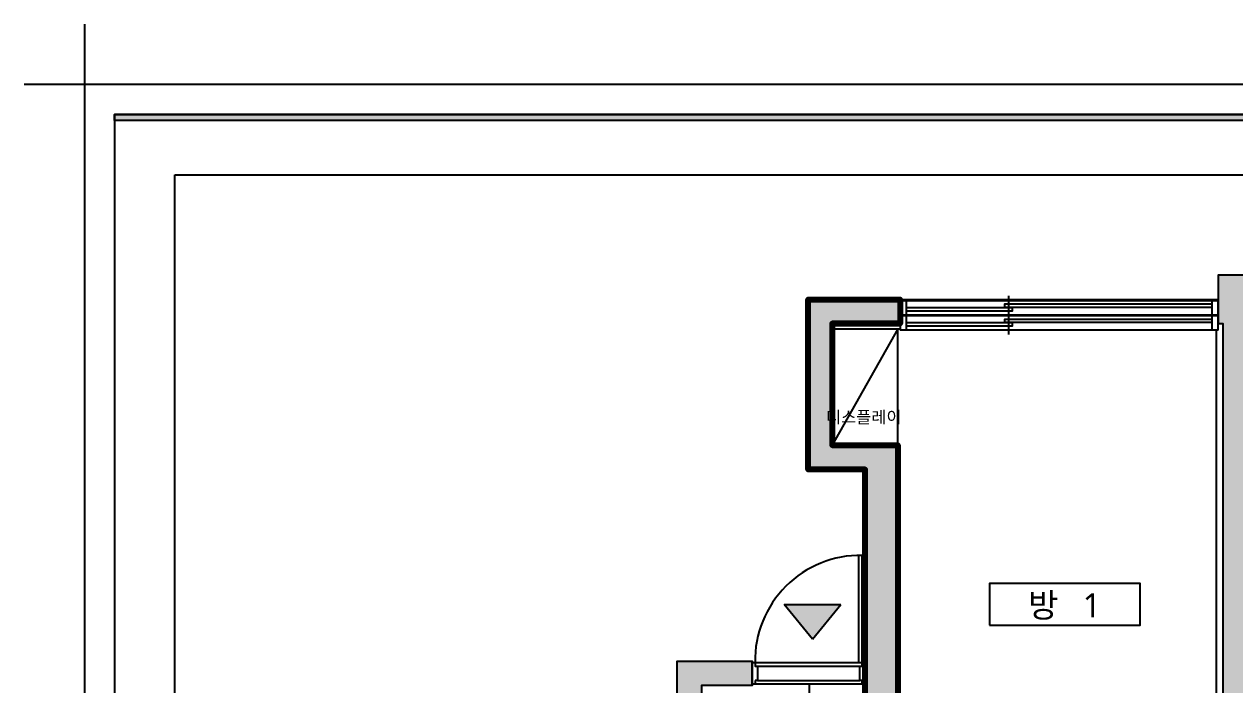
# Model space of a CAD drawing. Header units: millimetres. Extents: x 0 to 460316, y -63250 to 103204.
# Drawn here: x 231085 to 241135, y 94611 to 100094 of the extents above; entities that cross this region are included whole.
import ezdxf
from ezdxf.enums import TextEntityAlignment as Align

# ---------------------------------------------------------------- set-up
doc = ezdxf.new("R2010")
doc.units = ezdxf.units.MM
doc.header["$LTSCALE"] = 25
for name, color, linetype in [('2-con', 2, 'Continuous'), ('ac-furniture', 152, 'Continuous'), ('ac-insul', 5, 'BATTING'), ('ac-Ref', 8, 'Continuous'), ('ac-text', 7, 'Continuous'), ('ac-wall-fin', 3, 'Continuous'), ('ac-window', 140, 'Continuous'), ('CO-DOOR', 8, 'Continuous'), ('FORM(YOURNAME)-11', 1, 'Continuous'), ('가구', 1, 'Continuous'), ('도면층4', 4, 'Continuous')]:
    doc.layers.add(name, color=color, linetype=linetype)
doc.styles.add('YOURNAME', font='HY울릉도M.TTF')
doc.styles.add('맑은고딕', font='malgun.ttf')
doc.styles.add('이윤정', font='l_10646.ttf')
doc.linetypes.add('BATTING', pattern='A,0.00254,-2.54,[134,ltypeshp.shx,S=2.54,R=0,X=-2.54,Y=0],-5.08,[134,ltypeshp.shx,S=2.54,R=180,X=2.54,Y=0],-2.54', length=10.16254)

# ---------------------------------------------------------------- blocks, each defined once
blk = doc.blocks.new('룸 태그')
at = {"layer": 'ac-text'}
blk.add_lwpolyline([(27196, 82697), (28446, 82697), (28446, 83044), (27196, 83044)], close=True, dxfattribs=at)
at = {"layer": 'ac-text', "style": '맑은고딕'}
blk.add_attdef('룸태그', text='', height=170, dxfattribs=at).set_placement((27819, 82785), align=Align.CENTER)
blk = doc.blocks.new('A$C43c8e90a')
h = blk.add_hatch()
h.set_pattern_fill('_USER', scale=600, double=1, pattern_type=0)
h.set_pattern_definition([(0, (-66596.6, -53103.5), (0, 600), []), (90, (-66596.6, -53103.5), (-600, 4e-14), [])])
h.paths.add_polyline_path([(32577.5, 13066.7), (30322.5, 13066.7), (30322.5, 11659.7), (30342.5, 11659.7), (30342.5, 11649.7), (30367.5, 11649.7), (30367.5, 12499.7), (30407.5, 12499.7), (30407.5, 12498.8, -0.4004913), (31217.5, 11649.7), (31217.5, 11649.7), (31242.5, 11649.7), (31242.5, 11659.9), (31709.5, 11659.9), (31709.5, 12366.7), (32234.5, 12366.7), (32577.5, 12366.7)])
h.paths.add_polyline_path([(34302.5, 13421.7), (32577.5, 13421.7), (32577.5, 13066.7), (32577.5, 12366.7), (33434.5, 12366.7), (34302.5, 12366.7)])
h.paths.add_polyline_path([(35232.5, 12631.7), (35867.5, 12631.7), (35867.5, 13421.7), (35092.5, 13421.7), (34302.5, 13421.7), (34302.5, 12366.7), (34302.5, 11595.6), (34567.5, 11595.6), (35147.5, 11595.6), (35232.5, 11595.6)])
h.paths.add_polyline_path([(35158.5, 3924.7), (35005.5, 3924.7), (32305.5, 3924.7), (31790.5, 3924.7), (31790.5, 3769.7), (31800.5, 3769.7), (31800.5, 3744.7, -0.3998718), (32612.6, 2971.6), (32613.6, 2971.6), (32613.6, 2931.6), (31800.5, 2931.6), (31800.5, 2906.6), (31790.5, 2906.6), (31790.5, 2844.7), (31980.5, 2844.7), (31980.5, 2854.7), (32030.5, 2854.7), (35018.5, 2854.7), (35068.5, 2854.7), (35068.5, 2844.7), (35158.5, 2844.7)])
h.paths.add_polyline_path([(32167.5, 3829.7, -1), (32047.5, 3829.7, -1)], flags=16)
h.paths.add_polyline_path([(31800.5, 3744.7), (31800.5, 2971.6), (32612.6, 2971.6, 0.3998718)], flags=17)
h.paths.add_polyline_path([(27162.5, 10371.8), (27137.5, 10371.8), (26247.5, 10371.8), (26222.5, 10371.8), (26222.5, 10361.7), (26152.5, 10361.7), (26152.5, 9272.3), (27162.5, 9272.3)])
at = {"layer": 'ac-Ref'}
h = blk.add_hatch(color=256, dxfattribs=at)
h.dxf.hatch_style = 1
h.paths.add_polyline_path([(27432.5, 12355.1), (26887.5, 12355.1), (26887.5, 13365.1), (27452.5, 13365.1), (27452.5, 13565.1), (26687.5, 13565.1), (26687.5, 12155.1), (27162.5, 12155.1), (27162.5, 8981.7), (27432.5, 8981.7)])
h.paths.add_polyline_path([(30322.5, 11521.7), (30322.5, 13766.7), (30092.5, 13766.7), (30092.5, 13365.1), (30132.5, 13365.1), (30132.5, 9190.1), (28362.5, 9190.1), (28362.5, 8981.7), (30322.5, 8981.7)])
h.paths.add_polyline_path([(34300.5, 11394.7), (34567.5, 11394.7), (34567.5, 11595.6), (34302.5, 11595.6), (34302.5, 12366.7), (33434.5, 12366.7), (33434.5, 12166.7), (34124.5, 12166.7), (34124.5, 9191.7), (33312.5, 9191.7), (33312.5, 9056.7), (34307.5, 9056.7), (34307.5, 9256.7), (34300.5, 9256.7)])
h.paths.add_polyline_path([(36067.5, 13621.7), (35092.5, 13621.7), (35092.5, 13421.7), (35867.5, 13421.7), (35867.5, 12631.7), (35232.5, 12631.7), (35232.5, 11595.6), (35147.5, 11595.6), (35147.5, 11394.7), (35782.5, 11394.7), (35782.5, 9256.7), (35782.5, 9056.7), (35792.5, 9056.7), (35792.5, 4116.7), (35005.5, 4116.7), (35005.5, 3924.7), (35958.5, 3924.7), (35958.5, 2844.7), (35068.5, 2844.7), (35068.5, 2644.7), (36067.5, 2644.7)])
h.paths.add_polyline_path([(32234.5, 12366.7), (31709.5, 12366.7), (31709.5, 11521.7), (31984.5, 11521.7), (31984.5, 12166.7), (32234.5, 12166.7)])
h.paths.add_polyline_path([(33977.5, 7896.7), (32927.5, 7896.7), (32927.5, 7696.7), (33977.5, 7696.7)])
h.paths.add_polyline_path([(31900.5, 7896.7), (31690.5, 7896.7), (31690.5, 3924.7), (32305.5, 3924.7), (32305.5, 4116.7), (31900.5, 4116.7)])
h.paths.add_polyline_path([(31980.5, 2844.7), (31780.5, 2844.7), (31780.5, 2274.7), (31980.5, 2274.7)])
h.paths.add_polyline_path([(27260.5, 3944.7), (27890.5, 3944.7), (27890.5, 4144.7), (27172.5, 4144.7), (27172.5, 7599.7), (26982.5, 7599.7), (26982.5, 2659.7), (26967.5, 2659.7), (26967.5, 2459.7), (27060.5, 2459.7), (27060.5, 2274.7), (27980.5, 2274.7), (27980.5, 2474.7), (27260.5, 2474.7)])
h.paths.add_polyline_path([(23967.5, 7399.7), (26052.5, 7399.7), (26052.5, 7599.7), (24002.5, 7599.7), (24002.5, 9764.7), (25602.5, 9764.7), (25602.5, 8364.7), (25802.5, 8364.7), (25802.5, 10361.7), (26222.5, 10361.7), (26222.5, 10561.7), (25602.5, 10561.7), (25602.5, 9934.7), (23767.5, 9934.7), (23767.5, 2459.7), (24387.5, 2459.7), (24387.5, 2659.7), (23967.5, 2659.7)])
h = blk.add_hatch(dxfattribs=at)
h.set_pattern_fill('ANGLE', color=256)
h.set_pattern_definition([(0, (-66596.6174, -53103.51), (0, 6.985), [5.08, -1.905]), (90, (-66596.6174, -53103.51), (-6.985, 4e-16), [5.08, -1.905])])
h.paths.add_polyline_path([(28352.5, 13565.3), (27452.5, 13565.1), (27452.5, 13545.1), (28352.5, 13545.1)])
h.paths.add_polyline_path([(30092.5, 13565.9), (28352.5, 13565.3), (28352.5, 13545.1), (30092.5, 13545.1)])
at = {"layer": 'FORM(YOURNAME)-11'}
h = blk.add_hatch(color=256, dxfattribs=at)
h.dxf.hatch_style = 1
h.paths.add_polyline_path([(20930.5, 15100), (41430.5, 15100), (41430.5, 15050), (20930.5, 15050)])
h.paths.add_polyline_path([(20930.5, 800), (41430.5, 800), (41430.5, 750), (20930.5, 750)])
at = {"layer": '도면층4'}
blk.add_hatch(color=256, dxfattribs=at).paths.add_polyline_path([(26724.5, 10746.5), (26960.7, 11033.8), (26488.2, 11033.8)])
at = {"layer": '2-con'}
blk.add_line((27452.5, 13565.1), (30092.5, 13565.9), dxfattribs=at)
blk.add_lwpolyline([(30322.5, 13766.7), (30092.5, 13766.7), (30092.5, 13365.1), (30132.5, 13365.1), (30132.5, 9190.1), (28362.5, 9190.1), (28362.5, 8981.7), (30322.5, 8981.7), (30322.5, 11521.7)], close=True, dxfattribs=at)
at = {"layer": '2-con', "lineweight": 80}
blk.add_lwpolyline([(27162.5, 8981.7), (27162.5, 12155.1), (26687.5, 12155.1), (26687.5, 13565.1), (27452.5, 13565.1), (27452.5, 13365.1), (26887.5, 13365.1), (26887.5, 12355.1), (27432.5, 12355.1), (27432.5, 8981.7), (27162.5, 8981.7)], dxfattribs=at)
at = {"layer": '2-con'}
blk.add_lwpolyline([(26052.5, 7599.7), (26052.5, 7399.7), (23967.5, 7399.7), (23967.5, 2659.7), (24387.5, 2659.7), (24387.5, 2459.7), (23767.5, 2459.7), (23767.5, 9934.7), (25602.5, 9934.7), (25602.5, 10561.7), (26222.5, 10561.7), (26222.5, 10361.7), (25802.5, 10361.7), (25802.5, 8364.7), (25602.5, 8364.7), (25602.5, 9764.7), (24002.5, 9764.7), (24002.5, 7599.7), (26052.5, 7599.7)], dxfattribs=at)
at = {"layer": 'ac-furniture'}
blk.add_line((27432.5, 12355.1), (27432.5, 13320.1), dxfattribs=at)
at = {"layer": 'ac-insul', "linetype": 'BATTING', "ltscale": 0.05}
blk.add_line((26887.5, 13349.3), (27452.5, 13349.3), dxfattribs=at)
at = {"layer": 'ac-Ref'}
blk.add_line((27432.5, 13320.1), (26887.5, 12355.1), dxfattribs=at)
at = {"layer": 'ac-wall-fin'}
for p, q in [((26887.5, 13320.1), (27452.5, 13320.1)), ((30077.5, 9208.1), (30077.5, 13310.1))]:
    blk.add_line(p, q, dxfattribs=at)
at = {"layer": 'ac-window'}
for p, q in [((28352.5, 13595.5), (28352.5, 13400.5)), ((30092.5, 13555.1), (27452.5, 13555.1)), ((27452.5, 13555.1), (27452.5, 13435.1)), ((27502.5, 13555.1), (27502.5, 13435.1)), ((28352.5, 13470.5), (28352.5, 13275.5)), ((30042.5, 13435.1), (30042.5, 13555.1)), ((30092.5, 13435.1), (30092.5, 13555.1)), ((30092.5, 13435.1), (27452.5, 13435.1)), ((30092.5, 13430.1), (27452.5, 13430.1)), ((27452.5, 13430.1), (27452.5, 13310.1)), ((27502.5, 13430.1), (27502.5, 13310.1)), ((30042.5, 13310.1), (30042.5, 13430.1)), ((30092.5, 13310.1), (30092.5, 13430.1)), ((30092.5, 13310.1), (27452.5, 13310.1))]:
    blk.add_line(p, q, dxfattribs=at)
for points in [[(27502.5, 13498), (28382.5, 13498), (28382.5, 13468), (27502.5, 13468)], [(30042.5, 13498), (28322.5, 13498), (28322.5, 13528), (30042.5, 13528)], [(27502.5, 13373), (28382.5, 13373), (28382.5, 13343), (27502.5, 13343)], [(30042.5, 13373), (28322.5, 13373), (28322.5, 13403), (30042.5, 13403)]]:
    blk.add_lwpolyline(points, dxfattribs=at)
at = {"layer": 'CO-DOOR', "linetype": 'Continuous'}
for p, q in [((26247.5, 10551.7), (27107.5, 10551.7)), ((26267.5, 10521.2), (27117.5, 10521.2)), ((27137.5, 10371.8), (26247.5, 10371.8)), ((26267.5, 10401.2), (27117.5, 10401.2))]:
    blk.add_line(p, q, dxfattribs=at)
blk.add_lwpolyline([(27107.5, 11441.2), (27107.5, 10551.7), (27137.5, 10551.7), (27137.5, 11441.7)], dxfattribs=at)
for points in [[(26247.5, 10401.2), (26247.5, 10371.8), (26222.5, 10371.8), (26222.5, 10551.7), (26247.5, 10551.7), (26247.5, 10521.2), (26267.5, 10521.2), (26267.5, 10401.2)], [(27117.5, 10401.2), (27117.5, 10521.2), (27137.5, 10521.2), (27137.5, 10551.7), (27162.5, 10551.7), (27162.5, 10371.8), (27137.5, 10371.8), (27137.5, 10401.2)]]:
    blk.add_lwpolyline(points, close=True, dxfattribs=at)
blk.add_arc((27122.5, 10566.2), 875.1, 89.01787, 180.94802, dxfattribs=at)
at = {"layer": 'Defpoints', "color": 1}
blk.add_lwpolyline([(20680.5, 15850), (20680.5, 15350), (20180.5, 15350)], dxfattribs=at)
at = {"layer": 'Defpoints', "color": 158}
for points in [[(20930.5, 750), (41430.5, 750), (41430.5, 15100), (20930.5, 15100)], [(21430.5, 14600), (38775.5, 14600), (38775.5, 1625), (21430.5, 1625)]]:
    blk.add_lwpolyline(points, close=True, dxfattribs=at)
at = {"layer": 'FORM(YOURNAME)-11', "color": 250}
blk.add_lwpolyline([(20680.5, 500), (41680.5, 500), (41680.5, 15350), (20680.5, 15350)], close=True, dxfattribs=at)
at = {"layer": 'FORM(YOURNAME)-11'}
blk.add_lwpolyline([(20930.5, 15100), (41430.5, 15100), (41430.5, 15050), (20930.5, 15050)], close=True, dxfattribs=at)
at = {"layer": '도면층4'}
for q in [(26488.2, 11033.8), (26960.7, 11033.8)]:
    blk.add_line((26724.5, 10746.5), q, dxfattribs=at)
blk.add_lwpolyline([(26488.2, 11033.8), (26960.7, 11033.8)], dxfattribs=at)
at = {"layer": 'ac-text'}
ref = blk.add_blockref('룸 태그', (997.6, -71836.1), dxfattribs=at)
ref.add_attrib('룸태그', '방   1', dxfattribs={"height": 200, "style": '맑은고딕'}).set_placement((28816.3, 10926.9), align=Align.CENTER)
at = {"layer": 'FORM(YOURNAME)-11', "color": 3, "style": 'YOURNAME'}
for tag, height, p in [('1', 112.6, (41267.9, 5868.1)), ('2', 112.6, (41267.9, 5707.2)), ('3', 112.6, (41267.9, 5385.4)), ('4', 112.6, (41267.9, 4902.8)), ('5', 128.7, (41267.9, 4323.6)), ('6', 128.7, (41267.9, 3760.4)), ('7', 128.7, (41267.9, 3197.3)), ('8', 128.7, (41267.9, 2634.2)), ('9', 128.7, (41267.9, 2071.1)), ('10', 128.7, (40205.3, 1524)), ('11', 128.7, (41267.9, 1507.9)), ('12', 128.7, (40205.3, 960.9)), ('13', 128.7, (41267.9, 960.9))]:
    blk.add_attdef(tag, text='', height=height, dxfattribs=at).set_placement(p, align=Align.MIDDLE_RIGHT)
at = {"layer": '가구', "color": 11, "true_color": 0xf27172, "style": '이윤정'}
blk.add_text('디스플레이', height=100, dxfattribs=at).set_placement((26836.2, 12538.8))

msp = doc.modelspace()

# ---------------------------------------------------------------- block references
at = {"layer": 'ac-Ref'}
msp.add_blockref('A$C43c8e90a', (210904.25, 84244.02), dxfattribs=at)

doc.saveas('drawing.dxf')
